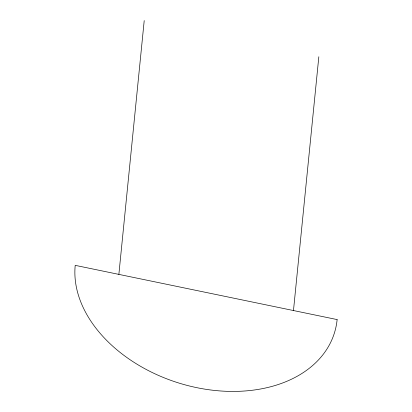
<?xml version="1.0" encoding="UTF-8"?>
<svg xmlns="http://www.w3.org/2000/svg" width="412" height="412" viewBox="0 0 412 412"><rect width="100%" height="100%" fill="white"/><g stroke="black" fill="none" stroke-linecap="round" stroke-linejoin="round"><path stroke-width="0.62" d="M118.867 274.387L144.215 20.6M293.478 310.545L318.831 56.758M337.134 319.583L75.211 265.349A134.482 94.595 17.7 0 0 196.663 387.635A134.482 94.595 17.7 0 0 337.134 319.583"/></g></svg>
